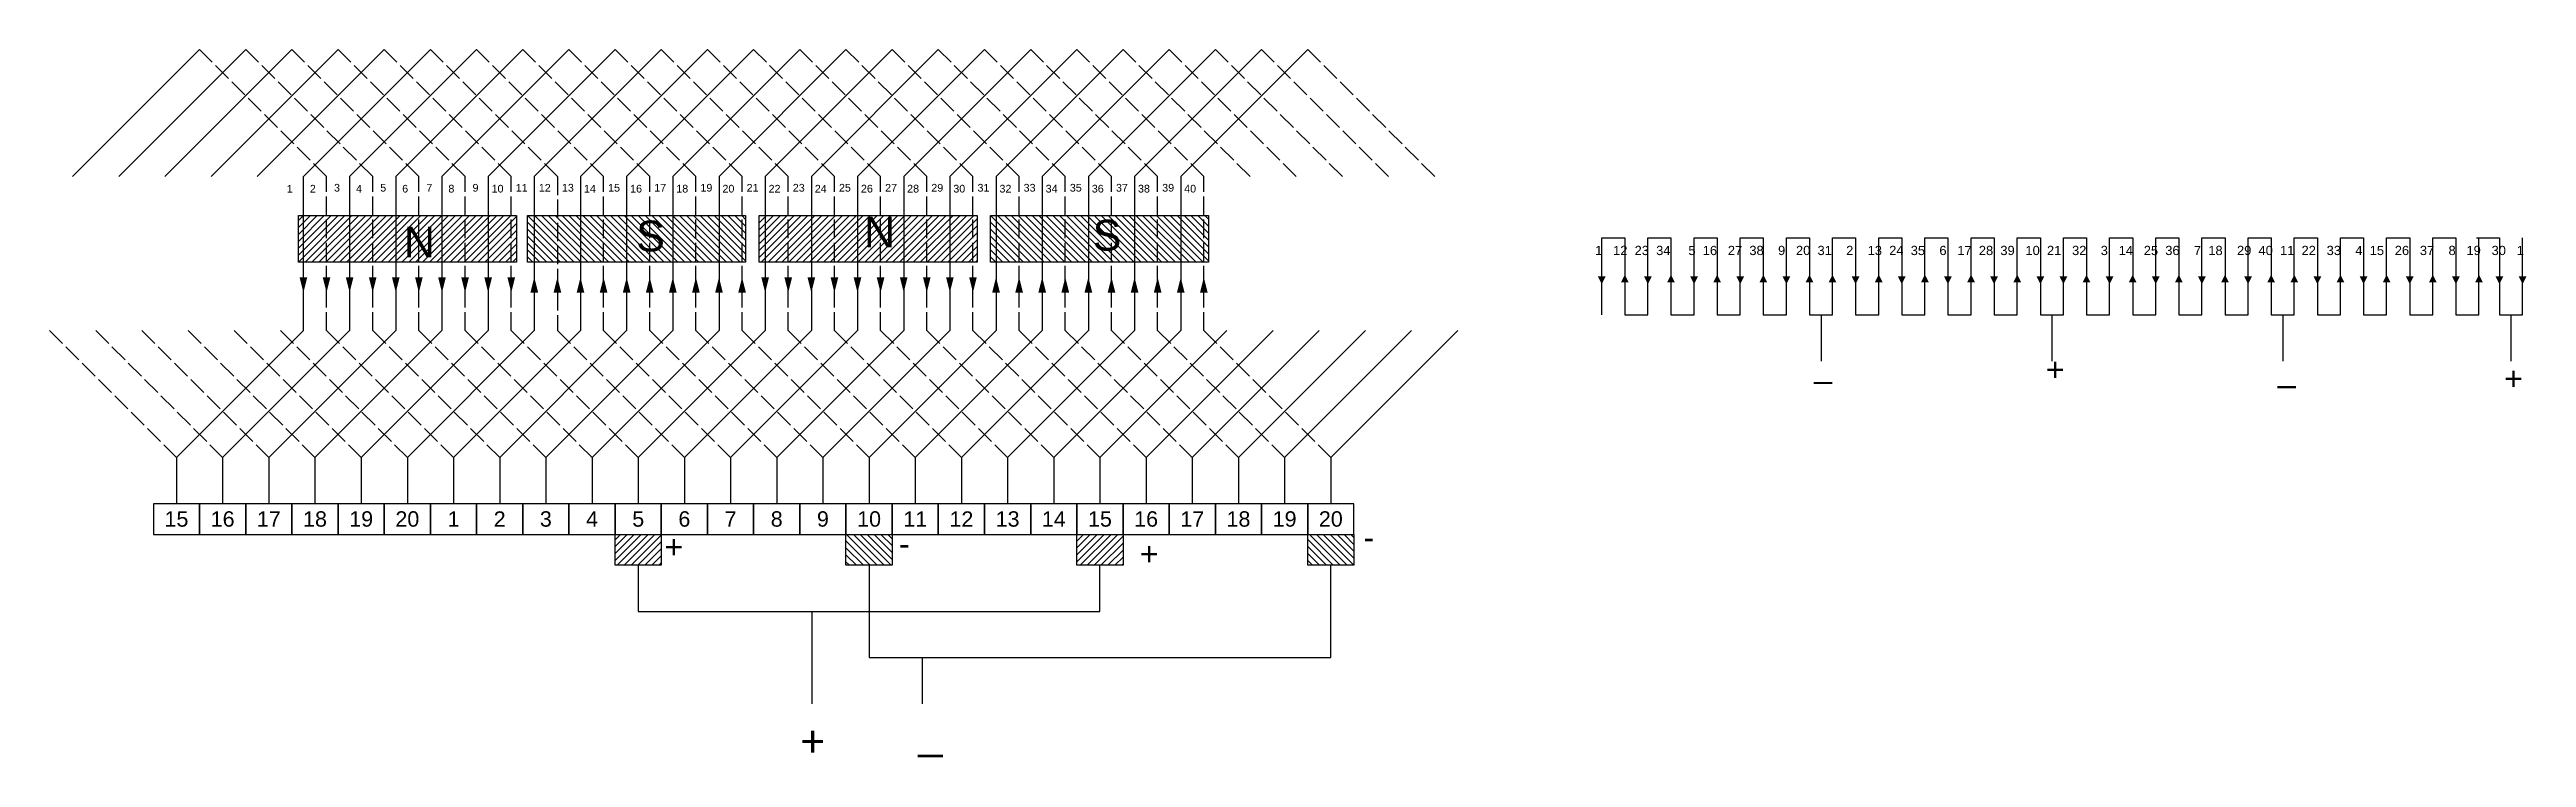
# Model space of a CAD drawing. Header units: millimetres. Extents: x 32 to 1641, y -52 to 408.
import ezdxf

# ---------------------------------------------------------------- set-up
doc = ezdxf.new("R2010")
doc.units = ezdxf.units.MM
doc.linetypes.add('ACAD_ISO02W100', pattern=[15, 12, -3])
doc.styles.get("Standard").update_dxf_attribs({"font": 'arial.ttf'})

msp = doc.modelspace()

# ---------------------------------------------------------------- hatches: boundary and pattern name
h = msp.add_hatch()
h.set_pattern_fill('ANSI31', color=256)
h.paths.add_polyline_path([(193.3, 299.9), (335.1, 299.9), (335.1, 269.5), (193.3, 269.5)])
h.paths.add_polyline_path([(492.6, 299.9), (634.4, 299.9), (634.4, 269.5), (492.6, 269.5)])
h.paths.add_polyline_path([(699.1, 92.7), (729.1, 92.7), (729.1, 72.7), (699.1, 72.7)])
h.paths.add_polyline_path([(399.1, 92.7), (429.1, 92.7), (429.1, 72.7), (399.1, 72.7)])
h = msp.add_hatch()
h.set_pattern_fill('ANSI31', color=256, angle=90)
h.paths.add_polyline_path([(342.1, 299.9), (483.9, 299.9), (483.9, 269.5), (342.1, 269.5)])
h.paths.add_polyline_path([(642.9, 299.9), (784.7, 299.9), (784.7, 269.5), (642.9, 269.5)])
h.paths.add_polyline_path([(549.1, 92.7), (579.1, 92.7), (579.1, 72.7), (549.1, 72.7)])
h.paths.add_polyline_path([(849.1, 92.7), (879.1, 92.7), (879.1, 72.7), (849.1, 72.7)])

# ---------------------------------------------------------------- linework, layer by layer
for p, q in [((46.6, 325.2), (129.1, 407.7)), ((76.6, 325.2), (159.1, 407.7)), ((106.6, 325.2), (189.1, 407.7)), ((136.6, 325.2), (219.1, 407.7)), ((166.6, 325.2), (249.1, 407.7)), ((196.6, 325.2), (279.1, 407.7)), ((226.6, 325.2), (309.1, 407.7)), ((256.6, 325.2), (339.1, 407.7)), ((286.6, 325.2), (369.1, 407.7)), ((316.6, 325.2), (399.1, 407.7)), ((346.6, 325.2), (429.1, 407.7)), ((376.6, 325.2), (459.1, 407.7)), ((406.6, 325.2), (489.1, 407.7)), ((436.6, 325.2), (519.1, 407.7)), ((466.6, 325.2), (549.1, 407.7)), ((496.6, 325.2), (579.1, 407.7)), ((526.6, 325.2), (609.1, 407.7)), ((556.6, 325.2), (639.1, 407.7)), ((586.6, 325.2), (669.1, 407.7)), ((616.6, 325.2), (699.1, 407.7)), ((646.6, 325.2), (729.1, 407.7)), ((676.6, 325.2), (759.1, 407.7)), ((706.6, 325.2), (789.1, 407.7)), ((736.6, 325.2), (819.1, 407.7)), ((766.6, 325.2), (849.1, 407.7)), ((196.6, 225.2), (196.6, 325.2)), ((226.6, 325.2), (226.6, 225.2)), ((256.6, 325.2), (256.6, 225.2)), ((286.6, 325.2), (286.6, 225.2)), ((316.6, 325.2), (316.6, 225.2)), ((346.6, 325.2), (346.6, 225.2)), ((376.6, 325.2), (376.6, 225.2)), ((406.6, 325.2), (406.6, 225.2)), ((436.6, 325.2), (436.6, 225.2)), ((466.6, 325.2), (466.6, 225.2)), ((496.6, 325.2), (496.6, 225.2)), ((526.6, 325.2), (526.6, 225.2)), ((556.6, 325.2), (556.6, 225.2)), ((586.6, 325.2), (586.6, 225.2)), ((616.6, 325.2), (616.6, 225.2)), ((646.6, 325.2), (646.6, 225.2)), ((676.6, 325.2), (676.6, 225.2)), ((706.6, 325.2), (706.6, 225.2)), ((736.6, 325.2), (736.6, 225.2)), ((766.6, 325.2), (766.6, 225.2)), ((1040.1, 235.3), (1040.1, 285.3)), ((1040.1, 285.3), (1055.1, 285.3)), ((1055.1, 285.3), (1055.1, 235.3)), ((1070.1, 235.3), (1070.1, 285.3)), ((1070.1, 285.3), (1085.1, 285.3)), ((1085.1, 285.3), (1085.1, 235.3)), ((1100.1, 235.3), (1100.1, 285.3)), ((1100.1, 285.3), (1115.1, 285.3)), ((1115.1, 285.3), (1115.1, 235.3)), ((1130.1, 235.3), (1130.1, 285.3)), ((1130.1, 285.3), (1145.1, 285.3)), ((1145.1, 285.3), (1145.1, 235.3)), ((1160.1, 235.3), (1160.1, 285.3)), ((1160.1, 285.3), (1175.1, 285.3)), ((1175.1, 285.3), (1175.1, 235.3)), ((1190.1, 235.3), (1190.1, 285.3)), ((1190.1, 285.3), (1205.1, 285.3)), ((1205.1, 285.3), (1205.1, 235.3)), ((1220.1, 235.3), (1220.1, 285.3)), ((1220.1, 285.3), (1235.1, 285.3)), ((1235.1, 285.3), (1235.1, 235.3)), ((1250.1, 235.3), (1250.1, 285.3)), ((1250.1, 285.3), (1265.1, 285.3)), ((1265.1, 285.3), (1265.1, 235.3)), ((1280.1, 235.3), (1280.1, 285.3)), ((1280.1, 285.3), (1295.1, 285.3)), ((1295.1, 285.3), (1295.1, 235.3)), ((1310.1, 235.3), (1310.1, 285.3)), ((1310.1, 285.3), (1325.1, 285.3)), ((1325.1, 285.3), (1325.1, 235.3)), ((1340.1, 235.3), (1340.1, 285.3)), ((1340.1, 285.3), (1355.1, 285.3)), ((1355.1, 285.3), (1355.1, 235.3)), ((1370.1, 235.3), (1370.1, 285.3)), ((1370.1, 285.3), (1385.1, 285.3)), ((1385.1, 285.3), (1385.1, 235.3)), ((1400.1, 235.3), (1400.1, 285.3)), ((1400.1, 285.3), (1415.1, 285.3)), ((1415.1, 285.3), (1415.1, 235.3)), ((1430.1, 235.3), (1430.1, 285.3)), ((1430.1, 285.3), (1445.1, 285.3)), ((1445.1, 285.3), (1445.1, 235.3)), ((1460.1, 235.3), (1460.1, 285.3)), ((1460.1, 285.3), (1475.1, 285.3)), ((1475.1, 285.3), (1475.1, 235.3)), ((1490.1, 235.3), (1490.1, 285.3)), ((1490.1, 285.3), (1505.1, 285.3)), ((1505.1, 285.3), (1505.1, 235.3)), ((1520.1, 235.3), (1520.1, 285.3)), ((1520.1, 285.3), (1535.1, 285.3)), ((1535.1, 285.3), (1535.1, 235.3)), ((1550.1, 235.3), (1550.1, 285.3)), ((1550.1, 285.3), (1565.1, 285.3)), ((1565.1, 285.3), (1565.1, 235.3)), ((1580.1, 235.3), (1580.1, 285.3)), ((1580.1, 285.3), (1595.1, 285.3)), ((1595.1, 285.3), (1595.1, 235.3)), ((1608.4, 285.3), (1623.4, 285.3)), ((1610.1, 235.3), (1610.1, 285.3)), ((1623.4, 285.3), (1623.4, 235.3)), ((1638.4, 235.3), (1638.4, 285.3)), ((1055.1, 235.3), (1070.1, 235.3)), ((1085.1, 235.3), (1100.1, 235.3)), ((1115.1, 235.3), (1130.1, 235.3)), ((1145.1, 235.3), (1160.1, 235.3)), ((1175.1, 235.3), (1190.1, 235.3)), ((1182.6, 235.3), (1182.6, 205.3)), ((1205.1, 235.3), (1220.1, 235.3)), ((1235.1, 235.3), (1250.1, 235.3)), ((1265.1, 235.3), (1280.1, 235.3)), ((1295.1, 235.3), (1310.1, 235.3)), ((1325.1, 235.3), (1340.1, 235.3)), ((1332.6, 235.3), (1332.6, 205.3)), ((1355.1, 235.3), (1370.1, 235.3)), ((1385.1, 235.3), (1400.1, 235.3)), ((1415.1, 235.3), (1430.1, 235.3)), ((1445.1, 235.3), (1460.1, 235.3)), ((1475.1, 235.3), (1490.1, 235.3)), ((1482.6, 235.3), (1482.6, 205.3)), ((1505.1, 235.3), (1520.1, 235.3)), ((1535.1, 235.3), (1550.1, 235.3)), ((1565.1, 235.3), (1580.1, 235.3)), ((1595.1, 235.3), (1610.1, 235.3)), ((1623.4, 235.3), (1638.4, 235.3)), ((1630.9, 235.3), (1630.9, 205.3)), ((196.6, 225.2), (114.1, 142.7)), ((226.6, 225.2), (144.1, 142.7)), ((256.6, 225.2), (174.1, 142.7)), ((286.6, 225.2), (204.1, 142.7)), ((316.6, 225.2), (234.1, 142.7)), ((346.6, 225.2), (264.1, 142.7)), ((376.6, 225.2), (294.1, 142.7)), ((406.6, 225.2), (324.1, 142.7)), ((436.6, 225.2), (354.1, 142.7)), ((466.6, 225.2), (384.1, 142.7)), ((496.6, 225.2), (414.1, 142.7)), ((526.6, 225.2), (444.1, 142.7)), ((556.6, 225.2), (474.1, 142.7)), ((586.6, 225.2), (504.1, 142.7)), ((616.6, 225.2), (534.1, 142.7)), ((646.6, 225.2), (564.1, 142.7)), ((676.6, 225.2), (594.1, 142.7)), ((706.6, 225.2), (624.1, 142.7)), ((736.6, 225.2), (654.1, 142.7)), ((766.6, 225.2), (684.1, 142.7)), ((796.6, 225.2), (714.1, 142.7)), ((826.6, 225.2), (744.1, 142.7)), ((856.6, 225.2), (774.1, 142.7)), ((886.6, 225.2), (804.1, 142.7)), ((916.6, 225.2), (834.1, 142.7)), ((946.6, 225.2), (864.1, 142.7)), ((114.1, 142.7), (114.1, 112.7)), ((144.1, 142.7), (144.1, 112.7)), ((174.1, 142.7), (174.1, 112.7)), ((204.1, 142.7), (204.1, 112.7)), ((234.1, 142.7), (234.1, 112.7)), ((264.1, 142.7), (264.1, 112.7)), ((294.1, 142.7), (294.1, 112.7)), ((324.1, 142.7), (324.1, 112.7)), ((354.1, 142.7), (354.1, 112.7)), ((384.1, 142.7), (384.1, 112.7)), ((414.1, 142.7), (414.1, 112.7)), ((444.1, 142.7), (444.1, 112.7)), ((474.1, 142.7), (474.1, 112.7)), ((504.1, 142.7), (504.1, 112.7)), ((534.1, 142.7), (534.1, 112.7)), ((564.1, 142.7), (564.1, 112.7)), ((594.1, 142.7), (594.1, 112.7)), ((624.1, 142.7), (624.1, 112.7)), ((654.1, 142.7), (654.1, 112.7)), ((684.1, 142.7), (684.1, 112.7)), ((714.1, 142.7), (714.1, 112.7)), ((744.1, 142.7), (744.1, 112.7)), ((774.1, 142.7), (774.1, 112.7)), ((804.1, 142.7), (804.1, 112.7)), ((834.1, 142.7), (834.1, 112.7)), ((864.1, 142.7), (864.1, 112.7)), ((114.1, 112.7), (99.1, 112.7)), ((99.1, 112.7), (99.1, 92.7)), ((129.1, 112.7), (114.1, 112.7)), ((129.1, 92.7), (129.1, 112.7)), ((144.1, 112.7), (129.1, 112.7)), ((129.1, 112.7), (129.1, 92.7)), ((159.1, 112.7), (144.1, 112.7)), ((159.1, 92.7), (159.1, 112.7)), ((174.1, 112.7), (159.1, 112.7)), ((159.1, 112.7), (159.1, 92.7)), ((189.1, 112.7), (174.1, 112.7)), ((189.1, 92.7), (189.1, 112.7)), ((204.1, 112.7), (189.1, 112.7)), ((189.1, 112.7), (189.1, 92.7)), ((219.1, 112.7), (204.1, 112.7)), ((219.1, 92.7), (219.1, 112.7)), ((234.1, 112.7), (219.1, 112.7)), ((219.1, 112.7), (219.1, 92.7)), ((249.1, 112.7), (234.1, 112.7)), ((249.1, 92.7), (249.1, 112.7)), ((264.1, 112.7), (249.1, 112.7)), ((249.1, 112.7), (249.1, 92.7)), ((279.1, 112.7), (264.1, 112.7)), ((294.1, 112.7), (279.1, 112.7)), ((279.1, 112.7), (279.1, 92.7)), ((279.1, 92.7), (279.1, 112.7)), ((309.1, 112.7), (294.1, 112.7)), ((309.1, 92.7), (309.1, 112.7)), ((324.1, 112.7), (309.1, 112.7)), ((309.1, 112.7), (309.1, 92.7)), ((339.1, 112.7), (324.1, 112.7)), ((339.1, 92.7), (339.1, 112.7)), ((354.1, 112.7), (339.1, 112.7)), ((339.1, 112.7), (339.1, 92.7)), ((369.1, 112.7), (354.1, 112.7)), ((369.1, 92.7), (369.1, 112.7)), ((384.1, 112.7), (369.1, 112.7)), ((369.1, 112.7), (369.1, 92.7)), ((399.1, 112.7), (384.1, 112.7)), ((399.1, 92.7), (399.1, 112.7)), ((414.1, 112.7), (399.1, 112.7)), ((399.1, 112.7), (399.1, 92.7)), ((429.1, 112.7), (414.1, 112.7)), ((429.1, 92.7), (429.1, 112.7)), ((444.1, 112.7), (429.1, 112.7)), ((429.1, 112.7), (429.1, 92.7)), ((459.1, 112.7), (444.1, 112.7)), ((459.1, 92.7), (459.1, 112.7)), ((474.1, 112.7), (459.1, 112.7)), ((459.1, 112.7), (459.1, 92.7)), ((489.1, 112.7), (474.1, 112.7)), ((489.1, 92.7), (489.1, 112.7)), ((504.1, 112.7), (489.1, 112.7)), ((489.1, 112.7), (489.1, 92.7)), ((519.1, 112.7), (504.1, 112.7)), ((519.1, 92.7), (519.1, 112.7)), ((534.1, 112.7), (519.1, 112.7)), ((519.1, 112.7), (519.1, 92.7)), ((549.1, 112.7), (534.1, 112.7)), ((549.1, 92.7), (549.1, 112.7)), ((564.1, 112.7), (549.1, 112.7)), ((549.1, 112.7), (549.1, 92.7)), ((579.1, 112.7), (564.1, 112.7)), ((579.1, 92.7), (579.1, 112.7)), ((594.1, 112.7), (579.1, 112.7)), ((579.1, 112.7), (579.1, 92.7)), ((609.1, 112.7), (594.1, 112.7)), ((609.1, 92.7), (609.1, 112.7)), ((624.1, 112.7), (609.1, 112.7)), ((609.1, 112.7), (609.1, 92.7)), ((639.1, 112.7), (624.1, 112.7)), ((639.1, 92.7), (639.1, 112.7)), ((654.1, 112.7), (639.1, 112.7)), ((639.1, 112.7), (639.1, 92.7)), ((669.1, 112.7), (654.1, 112.7)), ((669.1, 92.7), (669.1, 112.7)), ((684.1, 112.7), (669.1, 112.7)), ((669.1, 112.7), (669.1, 92.7)), ((699.1, 112.7), (684.1, 112.7)), ((699.1, 92.7), (699.1, 112.7)), ((714.1, 112.7), (699.1, 112.7)), ((699.1, 112.7), (699.1, 92.7)), ((729.1, 112.7), (714.1, 112.7)), ((729.1, 92.7), (729.1, 112.7)), ((744.1, 112.7), (729.1, 112.7)), ((729.1, 112.7), (729.1, 92.7)), ((759.1, 112.7), (744.1, 112.7)), ((759.1, 92.7), (759.1, 112.7)), ((774.1, 112.7), (759.1, 112.7)), ((759.1, 112.7), (759.1, 92.7)), ((789.1, 112.7), (774.1, 112.7)), ((789.1, 92.7), (789.1, 112.7)), ((804.1, 112.7), (789.1, 112.7)), ((789.1, 112.7), (789.1, 92.7)), ((819.1, 112.7), (804.1, 112.7)), ((819.1, 92.7), (819.1, 112.7)), ((834.1, 112.7), (819.1, 112.7)), ((819.1, 112.7), (819.1, 92.7)), ((849.1, 112.7), (834.1, 112.7)), ((849.1, 92.7), (849.1, 112.7)), ((864.1, 112.7), (849.1, 112.7)), ((849.1, 112.7), (849.1, 92.7)), ((879.1, 112.7), (864.1, 112.7)), ((879.1, 92.7), (879.1, 112.7)), ((99.1, 92.7), (129.1, 92.7)), ((129.1, 92.7), (159.1, 92.7)), ((159.1, 92.7), (189.1, 92.7)), ((189.1, 92.7), (219.1, 92.7)), ((219.1, 92.7), (249.1, 92.7)), ((249.1, 92.7), (279.1, 92.7)), ((279.1, 92.7), (309.1, 92.7)), ((309.1, 92.7), (339.1, 92.7)), ((339.1, 92.7), (369.1, 92.7)), ((369.1, 92.7), (399.1, 92.7)), ((399.1, 92.7), (429.1, 92.7)), ((429.1, 92.7), (459.1, 92.7)), ((459.1, 92.7), (489.1, 92.7)), ((489.1, 92.7), (519.1, 92.7)), ((519.1, 92.7), (549.1, 92.7)), ((549.1, 92.7), (579.1, 92.7)), ((579.1, 92.7), (609.1, 92.7)), ((609.1, 92.7), (639.1, 92.7)), ((639.1, 92.7), (669.1, 92.7)), ((669.1, 92.7), (699.1, 92.7)), ((699.1, 92.7), (729.1, 92.7)), ((729.1, 92.7), (759.1, 92.7)), ((759.1, 92.7), (789.1, 92.7)), ((789.1, 92.7), (819.1, 92.7)), ((819.1, 92.7), (849.1, 92.7)), ((849.1, 92.7), (879.1, 92.7)), ((414.1, 72.7), (414.1, 42.7)), ((564.1, 72.7), (564.1, 12.7)), ((714.1, 42.7), (714.1, 72.7)), ((864.1, 12.7), (864.1, 72.7)), ((414.1, 42.7), (714.1, 42.7)), ((526.9, 42.7), (526.9, -17.3)), ((564.1, 12.7), (864.1, 12.7)), ((598.7, 12.7), (598.7, -17.3))]:
    msp.add_line(p, q)
at = {"linetype": 'ACAD_ISO02W100'}
for p, q in [((211.6, 325.2), (129.1, 407.7)), ((241.6, 325.2), (159.1, 407.7)), ((271.6, 325.2), (189.1, 407.7)), ((301.6, 325.2), (219.1, 407.7)), ((331.6, 325.2), (249.1, 407.7)), ((361.6, 325.2), (279.1, 407.7)), ((391.6, 325.2), (309.1, 407.7)), ((421.6, 325.2), (339.1, 407.7)), ((451.6, 325.2), (369.1, 407.7)), ((481.6, 325.2), (399.1, 407.7)), ((511.6, 325.2), (429.1, 407.7)), ((541.6, 325.2), (459.1, 407.7)), ((571.6, 325.2), (489.1, 407.7)), ((601.6, 325.2), (519.1, 407.7)), ((631.6, 325.2), (549.1, 407.7)), ((661.6, 325.2), (579.1, 407.7)), ((691.6, 325.2), (609.1, 407.7)), ((721.6, 325.2), (639.1, 407.7)), ((751.6, 325.2), (669.1, 407.7)), ((781.6, 325.2), (699.1, 407.7)), ((811.6, 325.2), (729.1, 407.7)), ((841.6, 325.2), (759.1, 407.7)), ((871.6, 325.2), (789.1, 407.7)), ((901.6, 325.2), (819.1, 407.7)), ((931.6, 325.2), (849.1, 407.7)), ((211.6, 225.2), (211.6, 325.2)), ((241.6, 225.2), (241.6, 325.2)), ((271.6, 225.2), (271.6, 325.2)), ((301.6, 225.2), (301.6, 325.2)), ((331.6, 225.2), (331.6, 325.2)), ((361.6, 325.2), (361.6, 225.2)), ((391.6, 225.2), (391.6, 325.2)), ((421.6, 225.2), (421.6, 325.2)), ((451.6, 225.2), (451.6, 325.2)), ((481.6, 225.2), (481.6, 325.2)), ((511.6, 225.2), (511.6, 325.2)), ((541.6, 225.2), (541.6, 325.2)), ((571.6, 225.2), (571.6, 325.2)), ((601.6, 225.2), (601.6, 325.2)), ((631.6, 225.2), (631.6, 325.2)), ((661.6, 225.2), (661.6, 325.2)), ((691.6, 225.2), (691.6, 325.2)), ((721.6, 225.2), (721.6, 325.2)), ((751.6, 225.2), (751.6, 325.2)), ((781.6, 225.2), (781.6, 325.2)), ((31.6, 225.2), (114.1, 142.7)), ((61.6, 225.2), (144.1, 142.7)), ((91.6, 225.2), (174.1, 142.7)), ((121.6, 225.2), (204.1, 142.7)), ((151.6, 225.2), (234.1, 142.7)), ((181.6, 225.2), (264.1, 142.7)), ((211.6, 225.2), (294.1, 142.7)), ((241.6, 225.2), (324.1, 142.7)), ((271.6, 225.2), (354.1, 142.7)), ((301.6, 225.2), (384.1, 142.7)), ((331.6, 225.2), (414.1, 142.7)), ((361.6, 225.2), (444.1, 142.7)), ((391.6, 225.2), (474.1, 142.7)), ((421.6, 225.2), (504.1, 142.7)), ((451.6, 225.2), (534.1, 142.7)), ((481.6, 225.2), (564.1, 142.7)), ((511.6, 225.2), (594.1, 142.7)), ((541.6, 225.2), (624.1, 142.7)), ((571.6, 225.2), (654.1, 142.7)), ((601.6, 225.2), (684.1, 142.7)), ((631.6, 225.2), (714.1, 142.7)), ((661.6, 225.2), (744.1, 142.7)), ((691.6, 225.2), (774.1, 142.7)), ((721.6, 225.2), (804.1, 142.7)), ((751.6, 225.2), (834.1, 142.7)), ((781.6, 225.2), (864.1, 142.7))]:
    msp.add_line(p, q, dxfattribs=at)
for points in [[(193.3, 299.9), (335.1, 299.9), (335.1, 269.5), (193.3, 269.5)], [(342.1, 299.9), (483.9, 299.9), (483.9, 269.5), (342.1, 269.5)], [(492.6, 299.9), (634.4, 299.9), (634.4, 269.5), (492.6, 269.5)], [(642.9, 299.9), (784.7, 299.9), (784.7, 269.5), (642.9, 269.5)], [(399.1, 92.7), (429.1, 92.7), (429.1, 72.7), (399.1, 72.7)], [(549.1, 92.7), (579.1, 92.7), (579.1, 72.7), (549.1, 72.7)], [(699.1, 92.7), (729.1, 92.7), (729.1, 72.7), (699.1, 72.7)], [(849.1, 92.7), (879.1, 92.7), (879.1, 72.7), (849.1, 72.7)]]:
    msp.add_lwpolyline(points, close=True)
for points in [[(196.6, 259.8, 5, 0, 0), (196.6, 249.8, 0, 0, 0)], [(211.6, 259.8, 5, 0, 0), (211.6, 249.8, 0, 0, 0)], [(226.6, 259.8, 5, 0, 0), (226.6, 249.8, 0, 0, 0)], [(241.6, 259.8, 5, 0, 0), (241.6, 249.8, 0, 0, 0)], [(256.6, 259.8, 5, 0, 0), (256.6, 249.8, 0, 0, 0)], [(271.6, 259.8, 5, 0, 0), (271.6, 249.8, 0, 0, 0)], [(286.6, 259.8, 5, 0, 0), (286.6, 249.8, 0, 0, 0)], [(301.6, 259.8, 5, 0, 0), (301.6, 249.8, 0, 0, 0)], [(316.6, 259.8, 5, 0, 0), (316.6, 249.8, 0, 0, 0)], [(331.6, 259.8, 5, 0, 0), (331.6, 249.8, 0, 0, 0)], [(346.6, 249.8, 5, 0, 0), (346.6, 259.8, 0, 0, 0)], [(361.6, 249.8, 5, 0, 0), (361.6, 259.8, 0, 0, 0)], [(376.6, 249.8, 5, 0, 0), (376.6, 259.8, 0, 0, 0)], [(391.6, 249.8, 5, 0, 0), (391.6, 259.8, 0, 0, 0)], [(406.6, 249.8, 5, 0, 0), (406.6, 259.8, 0, 0, 0)], [(421.6, 249.8, 5, 0, 0), (421.6, 259.8, 0, 0, 0)], [(436.6, 249.8, 5, 0, 0), (436.6, 259.8, 0, 0, 0)], [(451.6, 249.8, 5, 0, 0), (451.6, 259.8, 0, 0, 0)], [(466.6, 249.8, 5, 0, 0), (466.6, 259.8, 0, 0, 0)], [(481.6, 249.8, 5, 0, 0), (481.6, 259.8, 0, 0, 0)], [(496.6, 259.8, 5, 0, 0), (496.6, 249.8, 0, 0, 0)], [(511.6, 259.8, 5, 0, 0), (511.6, 249.8, 0, 0, 0)], [(526.6, 259.8, 5, 0, 0), (526.6, 249.8, 0, 0, 0)], [(541.6, 259.8, 5, 0, 0), (541.6, 249.8, 0, 0, 0)], [(556.6, 259.8, 5, 0, 0), (556.6, 249.8, 0, 0, 0)], [(571.6, 259.8, 5, 0, 0), (571.6, 249.8, 0, 0, 0)], [(586.6, 259.8, 5, 0, 0), (586.6, 249.8, 0, 0, 0)], [(601.6, 259.8, 5, 0, 0), (601.6, 249.8, 0, 0, 0)], [(616.6, 259.8, 5, 0, 0), (616.6, 249.8, 0, 0, 0)], [(631.6, 259.8, 5, 0, 0), (631.6, 249.8, 0, 0, 0)], [(646.6, 249.8, 5, 0, 0), (646.6, 259.8, 0, 0, 0)], [(661.6, 249.8, 5, 0, 0), (661.6, 259.8, 0, 0, 0)], [(676.6, 249.8, 5, 0, 0), (676.6, 259.8, 0, 0, 0)], [(691.6, 249.8, 5, 0, 0), (691.6, 259.8, 0, 0, 0)], [(706.6, 249.8, 5, 0, 0), (706.6, 259.8, 0, 0, 0)], [(721.6, 249.8, 5, 0, 0), (721.6, 259.8, 0, 0, 0)], [(736.6, 249.8, 5, 0, 0), (736.6, 259.8, 0, 0, 0)], [(751.6, 249.8, 5, 0, 0), (751.6, 259.8, 0, 0, 0)], [(766.6, 249.8, 5, 0, 0), (766.6, 259.8, 0, 0, 0)], [(781.6, 249.8, 5, 0, 0), (781.6, 259.8, 0, 0, 0)], [(1040.1, 260.3, 5, 0, 0), (1040.1, 255.3, 0, 0, 0)], [(1055.1, 256.5, 5, 0, 0), (1055.1, 261.5, 0, 0, 0)], [(1070.1, 260.3, 5, 0, 0), (1070.1, 255.3, 0, 0, 0)], [(1085.1, 256.5, 5, 0, 0), (1085.1, 261.5, 0, 0, 0)], [(1100.1, 260.3, 5, 0, 0), (1100.1, 255.3, 0, 0, 0)], [(1115.1, 256.5, 5, 0, 0), (1115.1, 261.5, 0, 0, 0)], [(1130.1, 260.3, 5, 0, 0), (1130.1, 255.3, 0, 0, 0)], [(1145.1, 256.5, 5, 0, 0), (1145.1, 261.5, 0, 0, 0)], [(1160.1, 260.3, 5, 0, 0), (1160.1, 255.3, 0, 0, 0)], [(1175.1, 256.5, 5, 0, 0), (1175.1, 261.5, 0, 0, 0)], [(1190.1, 256.5, 5, 0, 0), (1190.1, 261.5, 0, 0, 0)], [(1205.1, 260.3, 5, 0, 0), (1205.1, 255.3, 0, 0, 0)], [(1220.1, 256.5, 5, 0, 0), (1220.1, 261.5, 0, 0, 0)], [(1235.1, 260.3, 5, 0, 0), (1235.1, 255.3, 0, 0, 0)], [(1250.1, 256.5, 5, 0, 0), (1250.1, 261.5, 0, 0, 0)], [(1265.1, 260.3, 5, 0, 0), (1265.1, 255.3, 0, 0, 0)], [(1280.1, 256.5, 5, 0, 0), (1280.1, 261.5, 0, 0, 0)], [(1295.1, 260.3, 5, 0, 0), (1295.1, 255.3, 0, 0, 0)], [(1310.1, 256.5, 5, 0, 0), (1310.1, 261.5, 0, 0, 0)], [(1325.1, 260.3, 5, 0, 0), (1325.1, 255.3, 0, 0, 0)], [(1340.1, 260.3, 5, 0, 0), (1340.1, 255.3, 0, 0, 0)], [(1355.1, 256.5, 5, 0, 0), (1355.1, 261.5, 0, 0, 0)], [(1370.1, 260.3, 5, 0, 0), (1370.1, 255.3, 0, 0, 0)], [(1385.1, 256.5, 5, 0, 0), (1385.1, 261.5, 0, 0, 0)], [(1400.1, 260.3, 5, 0, 0), (1400.1, 255.3, 0, 0, 0)], [(1415.1, 256.5, 5, 0, 0), (1415.1, 261.5, 0, 0, 0)], [(1430.1, 260.3, 5, 0, 0), (1430.1, 255.3, 0, 0, 0)], [(1445.1, 256.5, 5, 0, 0), (1445.1, 261.5, 0, 0, 0)], [(1460.1, 260.3, 5, 0, 0), (1460.1, 255.3, 0, 0, 0)], [(1475.1, 256.5, 5, 0, 0), (1475.1, 261.5, 0, 0, 0)], [(1490.1, 256.5, 5, 0, 0), (1490.1, 261.5, 0, 0, 0)], [(1505.1, 260.3, 5, 0, 0), (1505.1, 255.3, 0, 0, 0)], [(1520.1, 256.5, 5, 0, 0), (1520.1, 261.5, 0, 0, 0)], [(1535.1, 260.3, 5, 0, 0), (1535.1, 255.3, 0, 0, 0)], [(1550.1, 256.5, 5, 0, 0), (1550.1, 261.5, 0, 0, 0)], [(1565.1, 260.3, 5, 0, 0), (1565.1, 255.3, 0, 0, 0)], [(1580.1, 256.5, 5, 0, 0), (1580.1, 261.5, 0, 0, 0)], [(1595.1, 260.3, 5, 0, 0), (1595.1, 255.3, 0, 0, 0)], [(1610.1, 256.5, 5, 0, 0), (1610.1, 261.5, 0, 0, 0)], [(1623.4, 260.3, 5, 0, 0), (1623.4, 255.3, 0, 0, 0)], [(1638.4, 260.3, 5, 0, 0), (1638.4, 255.3, 0, 0, 0)]]:
    msp.add_lwpolyline(points, format="xyseb")

# ---------------------------------------------------------------- texts
for s, height, p in [('N', 20, (261.9, 272.7)), ('S', 20, (412.8, 276.6)), ('N', 20, (560.8, 279.2)), ('S', 20, (709.4, 277.1)), ('+', 15, (1328.7, 192.4)), ('+', 15, (1626.5, 186.5)), ('_', 15, (1178.1, 194.7)), ('_', 15, (1479.4, 192)), ('+', 15, (431.1, 77.2)), ('-', 15, (583.5, 79.2)), ('+', 15, (740, 72.7)), ('-', 15, (885.3, 83.3)), ('+', 20, (519.3, -51.5)), ('_', 20, (596.2, -46.4))]:
    msp.add_text(s, height=height).set_placement(p)
for s, width, insert, char_height, attachment_point in [('1', 12.173, (187.7, 317.3), 5, 5), ('2', 12.173, (202.7, 317.3), 5, 5), ('3', 13.546, (218.4, 317.9), 5, 5), ('4', 12.173, (232.7, 317.3), 5, 5), ('5', 13.546, (248.4, 317.9), 5, 5), ('6', 12.173, (262.7, 317.3), 5, 5), ('7', 13.546, (278.4, 317.9), 5, 5), ('8', 12.173, (292.7, 317.3), 5, 5), ('9', 13.546, (308.4, 317.9), 5, 5), ('10', 12.173, (322.7, 317.3), 5, 5), ('11', 13.546, (338.4, 317.9), 5, 5), ('12', 13.546, (353.4, 317.9), 5, 5), ('13', 13.546, (368.4, 317.9), 5, 5), ('14', 12.173, (382.7, 317.3), 5, 5), ('15', 13.546, (398.4, 317.9), 5, 5), ('16', 12.173, (412.7, 317.3), 5, 5), ('17', 13.546, (428.4, 317.9), 5, 5), ('18', 12.173, (442.7, 317.3), 5, 5), ('19', 13.546, (458.4, 317.9), 5, 5), ('20', 12.173, (472.7, 317.3), 5, 5), ('21', 13.546, (488.4, 317.9), 5, 5), ('22', 12.173, (502.7, 317.3), 5, 5), ('23', 13.546, (518.4, 317.9), 5, 5), ('24', 12.173, (532.7, 317.3), 5, 5), ('25', 13.546, (548.4, 317.9), 5, 5), ('26', 12.173, (562.7, 317.3), 5, 5), ('27', 13.546, (578.4, 317.9), 5, 5), ('28', 12.173, (592.7, 317.3), 5, 5), ('29', 13.546, (608.4, 317.9), 5, 5), ('30', 12.173, (622.7, 317.3), 5, 5), ('31', 13.546, (638.4, 317.9), 5, 5), ('32', 12.173, (652.7, 317.3), 5, 5), ('33', 13.546, (668.4, 317.9), 5, 5), ('34', 12.173, (682.7, 317.3), 5, 5), ('35', 13.546, (698.4, 317.9), 5, 5), ('36', 12.173, (712.7, 317.3), 5, 5), ('37', 13.546, (728.4, 317.9), 5, 5), ('38', 12.173, (742.7, 317.3), 5, 5), ('39', 13.546, (758.4, 317.9), 5, 5), ('40', 12.173, (772.7, 317.3), 5, 5), ('      1   12  23  34     5  16   27  38    9   20  31    2    13  24  35    6   17  28  39   10  21   32    3   14   25  36    7  18    29  40  11  22   33    4  15   26   37    8   19   30   1', 622.082, (1021.9, 280.2), 6, 1), ('15', 30, (114.1, 102.7), 10, 5), ('16', 30, (144.1, 102.7), 10, 5), ('17', 30, (174.1, 102.7), 10, 5), ('18', 30, (204.1, 102.7), 10, 5), ('19', 30, (234.1, 102.7), 10, 5), ('20', 30, (264.1, 102.7), 10, 5), ('1', 30, (294.1, 102.7), 10, 5), ('2', 30, (324.1, 102.7), 10, 5), ('3', 30, (354.1, 102.7), 10, 5), ('4', 30, (384.1, 102.7), 10, 5), ('5', 30, (414.1, 102.7), 10, 5), ('6', 30, (444.1, 102.7), 10, 5), ('7', 30, (474.1, 102.7), 10, 5), ('8', 30, (504.1, 102.7), 10, 5), ('9', 30, (534.1, 102.7), 10, 5), ('10', 30, (564.1, 102.7), 10, 5), ('11', 30, (594.1, 102.7), 10, 5), ('12', 30, (624.1, 102.7), 10, 5), ('13', 30, (654.1, 102.7), 10, 5), ('14', 30, (684.1, 102.7), 10, 5), ('15', 30, (714.1, 102.7), 10, 5), ('16', 30, (744.1, 102.7), 10, 5), ('17', 30, (774.1, 102.7), 10, 5), ('18', 30, (804.1, 102.7), 10, 5), ('19', 30, (834.1, 102.7), 10, 5), ('20', 30, (864.1, 102.7), 10, 5)]:
    msp.add_mtext_dynamic_manual_height_columns(s, width=width, gutter_width=12.5, heights=[0], dxfattribs=dict(insert=insert, char_height=char_height, attachment_point=attachment_point))

doc.saveas('drawing.dxf')
